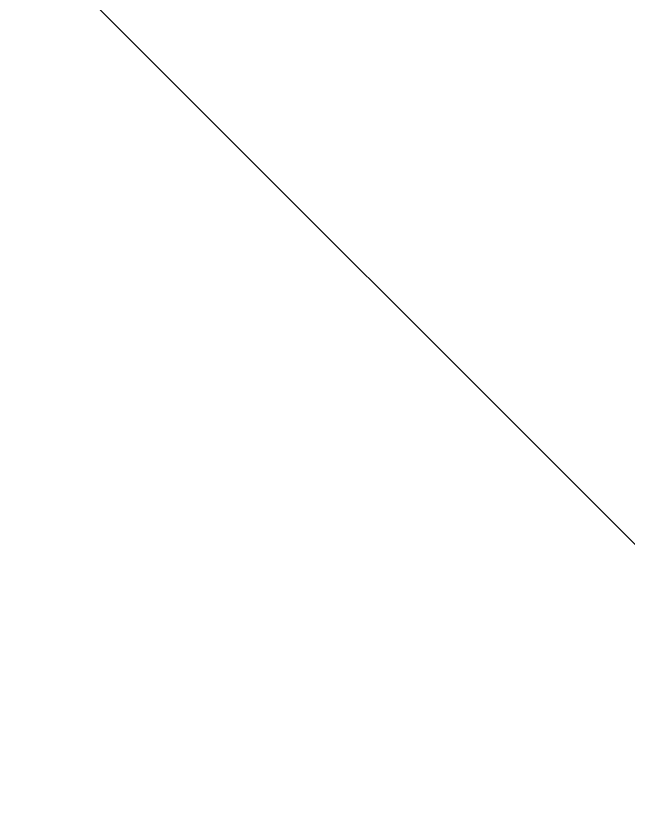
# Model space of a CAD drawing. Extents: x 14808 to 20058, y -13198 to -11680.
# Drawn here: x 16009.4355 to 16009.6842, y -11803.6475 to -11803.3224 of the extents above; entities that cross this region are included whole.
import ezdxf

# ---------------------------------------------------------------- set-up
doc = ezdxf.new("R2010")
doc.units = 0
doc.header["$LTSCALE"] = 7
doc.header["$MEASUREMENT"] = 0
doc.layers.get('0').update_dxf_attribs({"color": 2, "linetype": 'CONTINUOUS'})

msp = doc.modelspace()

# ---------------------------------------------------------------- hatches: boundary and pattern name
at = {"linetype": 'Continuous', "lineweight": 0}
h = msp.add_hatch(dxfattribs=at)
h.set_pattern_fill('ANSI31', color=2, scale=20, style=0)
h.set_pattern_definition([(45, (16720.3308, -10026.8604), (-1.767767, 1.767767), [])])
edge = h.paths.add_edge_path(flags=0)
edge.add_line((16009.87114, -11798.41268), (16009.52972, -11798.7541))
edge.add_arc((16009.60043, -11798.82482), 0.1, 135, 180)
edge.add_line((16009.50043, -11798.82482), (16009.50043, -11799.18339))
edge.add_arc((16009.60043, -11799.18339), 0.1, 180, 270)
edge.add_line((16009.60043, -11799.28339), (16009.75043, -11799.28339))
edge.add_line((16009.75043, -11799.28339), (16009.75043, -11805.03339))
edge.add_arc((16010.00043, -11805.03339), 0.25, 180, 270)
edge.add_line((16010.00043, -11805.28339), (16010.87543, -11805.28339))
edge.add_line((16010.87543, -11805.28339), (16011.17543, -11804.16378))
edge.add_line((16011.17543, -11804.16378), (16011.17543, -11799.57207))
edge.add_arc((16011.67543, -11799.57207), 0.5, 120, 180, ccw=False)
edge.add_line((16011.42543, -11799.13906), (16011.75043, -11798.95142))
edge.add_arc((16012.00043, -11799.38443), 0.5, 60, 120, ccw=False)
edge.add_line((16012.25043, -11798.95142), (16012.57543, -11799.13906))
edge.add_arc((16012.32543, -11799.57207), 0.5, 0, 60, ccw=False)
edge.add_line((16012.82543, -11799.57207), (16012.82543, -11804.16378))
edge.add_line((16012.82543, -11804.16378), (16013.12543, -11805.28339))
edge.add_line((16013.12543, -11805.28339), (16014.00043, -11805.28339))
edge.add_arc((16014.00043, -11805.03339), 0.25, 270, 360)
edge.add_line((16014.25043, -11805.03339), (16014.25043, -11799.28339))
edge.add_line((16014.25043, -11799.28339), (16015.10043, -11799.28339))
edge.add_arc((16015.10043, -11799.13339), 0.15, 270, 360)
edge.add_line((16015.25043, -11799.13339), (16015.25043, -11793.75384))
edge.add_line((16015.25043, -11793.75384), (16015.17341, -11793.73677))
edge.add_arc((16012.00043, -11793.03339), 3.25, 347.50101, 419.32645)
edge.add_arc((16014.42363, -11788.94798), 1.5, 192.5, 239.32645, ccw=False)
edge.add_line((16012.95918, -11789.27264), (16012.81195, -11788.60852))
edge.add_arc((16014.27639, -11788.28386), 1.5, 166.20844, 192.5, ccw=False)
edge.add_arc((16010.7559, -11787.41969), 2.125, 346.20844, 397.12432)
edge.add_arc((16012.25089, -11786.28804), 0.25, 37.1243, 87.8735)
edge.add_arc((16012.00043, -11793.03339), 7, 87.873525, 92.193665)
edge.add_arc((16011.73823, -11786.18841), 0.15, 92.1937, 147.5)
edge.add_line((16011.61172, -11786.10782), (16011.56125, -11786.18705))
edge.add_arc((16011.43474, -11786.10645), 0.15, 274.6687, 327.5, ccw=False)
edge.add_arc((16012.00043, -11793.03339), 6.8, 94.668731, 110.331269)
edge.add_arc((16009.58567, -11786.51638), 0.15, 237.5, 290.3313, ccw=False)
edge.add_line((16009.50508, -11786.64289), (16009.42585, -11786.59242))
edge.add_arc((16009.34525, -11786.71893), 0.15, 57.5, 112.8063)
edge.add_arc((16012.00043, -11793.03339), 7, 112.806335, 117.126475)
edge.add_arc((16008.92273, -11787.02588), 0.25, 117.1265, 167.8757)
edge.add_arc((16010.7559, -11787.41969), 2.125, 167.87568, 218.79156)
edge.add_arc((16007.93047, -11789.69071), 1.5, 12.5, 38.79156, ccw=False)
edge.add_line((16009.39491, -11789.36606), (16009.54215, -11790.03018))
edge.add_arc((16008.0777, -11790.35483), 1.5, -34.32645, 12.5, ccw=False)
edge.add_arc((16012.00043, -11793.03339), 3.25, 145.67355, 220.72105)
edge.add_arc((16008.40043, -11796.13218), 1.5, 0, 40.72105, ccw=False)
edge.add_line((16009.90043, -11796.13218), (16009.90043, -11798.34197))
edge.add_arc((16009.80043, -11798.34197), 0.1, 315, 360, ccw=False)
edge = h.paths.add_edge_path(flags=0)
edge.add_arc((16012.00043, -11793.03339), 1, 0, 360)
h = msp.add_hatch(dxfattribs=at)
h.set_pattern_fill('ANSI31', color=2, scale=0.5, angle=90, style=0)
h.set_pattern_definition([(135, (16193.3224, -11136.2953), (-1.122532, -1.122532), [])])
edge = h.paths.add_edge_path(flags=0)
edge.add_line((16010.87543, -11806.53339), (16010.87543, -11805.28339))
edge.add_line((16010.87543, -11805.28339), (16009.75043, -11805.28339))
edge.add_line((16009.75043, -11805.28339), (16009.75043, -11800.53339))
edge.add_line((16009.75043, -11800.53339), (16009.50043, -11799.53339))
edge.add_line((16009.50043, -11799.53339), (16008.93767, -11799.53339))
edge.add_arc((16008.93767, -11799.78339), 0.25, 90, 177)
edge.add_line((16008.68802, -11799.77031), (16008.5189, -11802.99729))
edge.add_arc((16013.51204, -11803.25897), 5, 177, 180)
edge.add_line((16008.51204, -11803.25897), (16008.51204, -11805.38339))
edge.add_arc((16008.36204, -11805.38339), 0.15, 270, 360, ccw=False)
edge.add_line((16008.36204, -11805.53339), (16008.35044, -11805.53339))
edge.add_arc((16008.35045, -11805.38339), 0.15, 180.0013, 269.9973, ccw=False)
edge.add_line((16008.20045, -11805.3834), (16008.20043, -11804.97665))
edge.add_arc((16001.00043, -11804.97802), 7.2, 0.010921, 80.730004)
edge.add_spline(control_points=[(16002.16026, -11797.87205), (16002.07932, -11797.85887), (16002.01171, -11797.80992), (16001.97501, -11797.73339)], knot_values=[0.134004, 0.134004, 0.134004, 0.134004, 0.651111, 0.651111, 0.651111, 0.651111], weights=[1.123017, 1.007145, 0.97313, 1.02097], degree=3, periodic=0)
edge.add_line((16001.97501, -11797.73339), (16000.75043, -11797.73339))
edge.add_line((16000.75043, -11797.73339), (16000.75043, -11798.48283))
edge.add_spline(control_points=[(16000.75043, -11798.48283), (16000.75043, -11798.76686), (16000.94738, -11798.97153), (16001.2312, -11798.98246)], knot_values=[0, 0, 0, 0, 0.860612, 0.860612, 0.860612, 0.860612], weights=[1.1624, 0.945867, 0.945867, 1.162399], degree=3, periodic=0)
edge.add_arc((16001.00043, -11804.97802), 6, 0, 87.795743, ccw=False)
edge.add_spline(control_points=[(16007.00043, -11804.97802), (16007.00096, -11805.068), (16007.00014, -11805.27949), (16007.00061, -11805.70888), (16007.00037, -11806.27367), (16007.00044, -11806.94931), (16007.00042, -11807.8509), (16007.00043, -11808.94448), (16007.00043, -11809.81278), (16007.00043, -11810.23034)], knot_values=[0.010326, 0.010326, 0.010326, 0.010326, 0.0625, 0.125, 0.25, 0.375, 0.5, 0.75, 0.981606, 0.981606, 0.981606, 0.981606], weights=[1, 1, 1, 1, 1, 1, 1, 1, 1, 1], degree=3, periodic=0)
edge.add_arc((16007.50043, -11810.23034), 0.5, 180, 263.6987)
edge.add_arc((16012.00043, -11769.47804), 41.5, 263.69874, 263.94664)
edge.add_spline(control_points=[(16007.62406, -11810.74664), (16007.65189, -11810.74959), (16007.68061, -11810.74778), (16007.70784, -11810.74135), (16007.73507, -11810.73492), (16007.76157, -11810.72371), (16007.78514, -11810.70863), (16007.80872, -11810.69355), (16007.83001, -11810.6742), (16007.84726, -11810.65217), (16007.86451, -11810.63014), (16007.8782, -11810.60482), (16007.88718, -11810.57833), (16007.8959, -11810.55264), (16007.90043, -11810.52516), (16007.90043, -11810.49803)], knot_values=[0, 0, 0, 0, 0.000168, 0.000168, 0.000168, 0.000336, 0.000336, 0.000336, 0.000504, 0.000504, 0.000504, 0.000672, 0.000672, 0.000672, 0.000834, 0.000834, 0.000834, 0.000834], weights=[1, 1, 1, 1, 1, 1, 1, 1, 1, 1, 1, 1, 1, 1, 1, 1], degree=3, periodic=0)
edge.add_line((16007.90043, -11810.49803), (16007.90043, -11810.22492))
edge.add_spline(control_points=[(16007.90043, -11810.22492), (16007.90043, -11810.07326), (16007.90043, -11809.92161), (16007.90043, -11809.76997)], knot_values=[0.01708, 0.01708, 0.01708, 0.01708, 0.300447, 0.300447, 0.300447, 0.300447], weights=[1, 1, 1, 1], degree=3, periodic=0)
edge.add_arc((16012.00043, -11769.47804), 40.5, 264.189729, 264.46034)
edge.add_spline(control_points=[(16008.09077, -11809.78889), (16008.10191, -11809.78997), (16008.11339, -11809.78914), (16008.12426, -11809.78647), (16008.13513, -11809.7838), (16008.14569, -11809.77922), (16008.15507, -11809.77311), (16008.16444, -11809.76699), (16008.17289, -11809.75917), (16008.17971, -11809.7503), (16008.18653, -11809.74143), (16008.19191, -11809.73125), (16008.19541, -11809.72062), (16008.19871, -11809.71059), (16008.20043, -11809.69991), (16008.20043, -11809.68935)], knot_values=[0, 0, 0, 0, 0.000067, 0.000067, 0.000067, 0.000134, 0.000134, 0.000134, 0.000201, 0.000201, 0.000201, 0.000269, 0.000269, 0.000269, 0.000332, 0.000332, 0.000332, 0.000332], weights=[1, 1, 1, 1, 1, 1, 1, 1, 1, 1, 1, 1, 1, 1, 1, 1], degree=3, periodic=0)
edge.add_line((16008.20043, -11809.68935), (16008.20043, -11807.03339))
edge.add_arc((16008.70043, -11807.03339), 0.5, 90, 180, ccw=False)
edge.add_line((16008.70043, -11806.53339), (16010.87543, -11806.53339))

doc.saveas('drawing.dxf')
